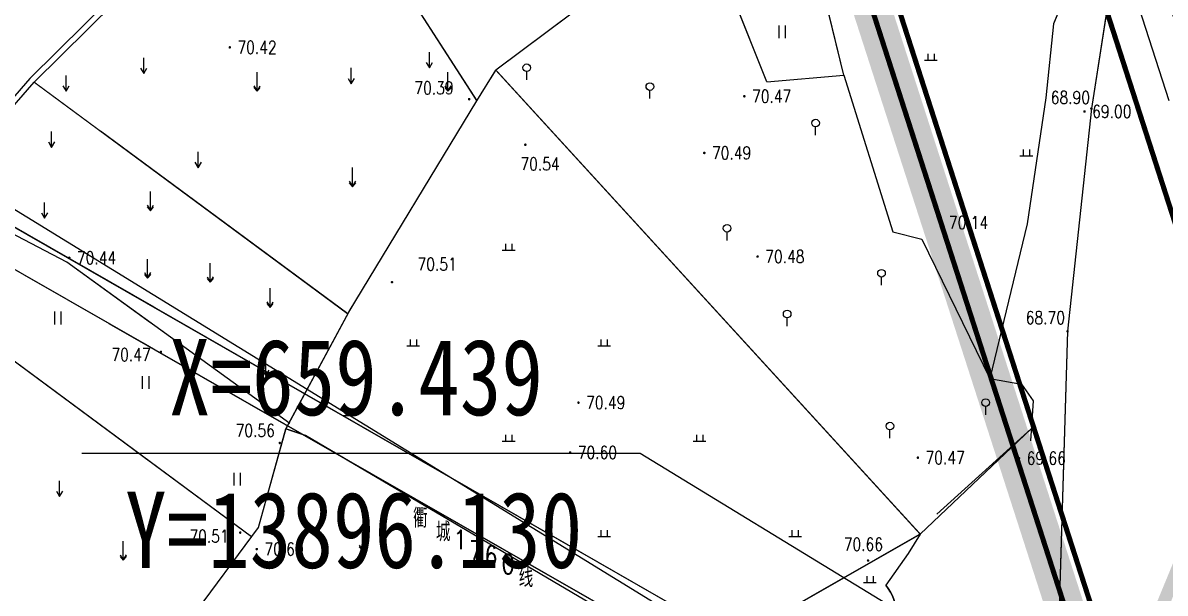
# Model space of a CAD drawing. Extents: x 10519 to 17598, y -625 to 2857.
# Drawn here: x 13810.9 to 13900.7, y 670.9 to 715.7 of the extents above; entities that cross this region are included whole.
import ezdxf
from ezdxf.enums import TextEntityAlignment as Align

# ---------------------------------------------------------------- set-up
doc = ezdxf.new("R2010")
doc.units = 0
doc.header["$MEASUREMENT"] = 0
for name, pattern in [('CENTER', [2, 1.25, -0.25, 0.25, -0.25]), ('CENTERX2', [4, 2.5, -0.5, 0.5, -0.5]), ('L94', [8, 5, -1.5, 0, -1.5])]:
    doc.linetypes.add(name, pattern=pattern)
doc.layers.get('0').update_dxf_attribs({"linetype": 'CONTINUOUS'})
for name, color, linetype in [('00000衢化东路中线', 1, 'CENTER'), ('00000道路边线', 2, 'CONTINUOUS'), ('0000原地形', 252, 'CONTINUOUS'), ('0000白沙溪改线', 1, 'CONTINUOUS'), ('ASSIST', 252, 'CONTINUOUS'), ('DM-坐标', 7, 'CONTINUOUS'), ('GCD', 224, 'CONTINUOUS'), ('JZD', 1, 'CONTINUOUS')]:
    doc.layers.add(name, color=color, linetype=linetype)
doc.styles.add('DIMST', font='SimSun.ttf', dxfattribs={"width": 0.8})
doc.styles.add('HZ', font='txt8.shx', dxfattribs={"width": 0.8, "bigfont": 'hz.shx'})
doc.styles.get("Standard").update_dxf_attribs({"font": 'txt8.shx', "width": 0.8, "bigfont": 'hz.shx'})
doc.styles.add('正等线体', font='txt8.shx', dxfattribs={"width": 0.8, "bigfont": 'hz.shx'})
doc.linetypes.add('10411', pattern='A,2,[150,AAA.SHX,S=1,R=0,X=0,Y=1],2,[151,AAA.SHX,S=1,R=0,X=0,Y=3],1e-11', length=4)
doc.linetypes.add('10421', pattern='A,2,[150,AAA.SHX,S=1,R=0,X=0,Y=1],1e-11', length=2)
doc.linetypes.add('1161', pattern='A,0,[149,AAA.SHX,S=0.1,R=0,X=0,Y=0],-1.6', length=1.6)

# ---------------------------------------------------------------- blocks, each defined once
blk = doc.blocks.new('GC200')
at = {"linetype": 'Continuous', "const_width": 0.2, "flags": 128}
blk.add_lwpolyline([(-0.1, 0, 1), (0.1, 0, 1)], format="xyb", close=True, dxfattribs=at)
blk = doc.blocks.new('gc119')
for p, q in [((-1, 0), (1, 0)), ((-0.5, 1), (-0.5, 0)), ((0.5, 1), (0.5, 0))]:
    blk.add_line(p, q)
blk = doc.blocks.new('gc325')
blk.add_line((0, 0), (0, 1.3))
blk.add_circle((0, 1.9), 0.6)
blk = doc.blocks.new('gc120')
for p, q in [((0, 0), (0, 2.5)), ((-0.5, 0.87), (0, 0)), ((0, 0), (0.5, 0.87))]:
    blk.add_line(p, q)
blk = doc.blocks.new('gc121')
for p, q in [((-0.5, -1), (-0.5, 1)), ((0.5, -1), (0.5, 1))]:
    blk.add_line(p, q)

msp = doc.modelspace()

# ---------------------------------------------------------------- linework, layer by layer
at = {"layer": '00000衢化东路中线', "color": 6, "linetype": 'CENTERX2', "ltscale": 6}
msp.add_line((13996.713, 412.618), (13808.047, 997.854), dxfattribs=at)
at = {"layer": '00000道路边线', "const_width": 0.4}
for points in [[(13936.352, 591.708), (13858.057, 834.576, -1), (13862.816, 836.11), (13941.087, 593.316)], [(13527.004, 647.223), (13452.966, 598.224, 0.414214), (13447.89, 573.279), (13556.459, 409.229, 0.342677), (13577.377, 402.16), (13603.037, 411.075, 0.034015), (13641.802, 427.574), (13798.929, 504.439), (13908.413, 557.997, 0.372894), (13921.222, 588.125), (13845.802, 822.074, 0.46943), (13824.378, 830.66), (13712.853, 770.219), (13452.966, 598.224)], [(13601.396, 415.798, 0.034046), (13639.57, 432.048), (13797.903, 509.503), (13908.939, 563.821, 0.372894), (13919.186, 587.923), (13843.783, 821.817, 0.46943), (13828.073, 828.113), (13714.914, 766.787), (13451.838, 592.681), (13449.018, 578.823), (13560.838, 409.861), (13572.734, 405.84), (13601.396, 415.798)]]:
    msp.add_lwpolyline(points, format="xyb", dxfattribs=at)
at = {"layer": '0000原地形', "linetype": 'Continuous'}
for p, q in [((13832.285, 731.766), (13846.577, 709.587)), ((13897.814, 727.903, 69.617), (13894.874, 708.967, 69.617)), ((13846.577, 709.587), (13848.089, 711.989)), ((13881.424, 675.542), (13848.089, 711.989)), ((13836.554, 693.02), (13846.577, 709.587)), ((13894.874, 708.967, 69.617), (13893.001, 691.47, 69.617)), ((13836.453, 692.833, 70.685), (13817.012, 707.2, 70.685)), ((13817.556, 695.477), (13964.101, 611.368)), ((13831.591, 683.807), (13836.554, 693.02)), ((13964.507, 608.002), (13817.714, 692.067)), ((13893.001, 691.47, 69.617), (13891.421, 639.19, 69.617)), ((13829.424, 676.051), (13831.591, 683.807)), ((13833.124, 683.285), (13831.591, 683.807)), ((13877.613, 657.088), (13833.124, 683.285)), ((13820.044, 663.414), (13829.424, 676.051)), ((13863.656, 665.375, 70.82), (13881.424, 675.542, 70.82))]:
    msp.add_line(p, q, dxfattribs=at)
at = {"layer": '0000原地形', "linetype": '10411'}
for p, q in [((13896.488, 726.68, 69.678), (13891.891, 715.617, 69.678)), ((13891.891, 715.617, 69.678), (13891.295, 709.807, 69.678)), ((13891.295, 709.807, 69.678), (13889.82, 699.912, 69.678)), ((13889.82, 699.912, 69.678), (13886.898, 687.762, 69.678)), ((13881.424, 675.542), (13880.484, 674.001)), ((13880.484, 674.001), (13878.716, 671.521))]:
    msp.add_line(p, q, dxfattribs=at)
at = {"layer": '0000原地形', "linetype": '1161'}
for p, q in [((13875.417, 711.595, 70.514), (13872.26, 724.671, 70.514)), ((13869.368, 711.085, 69.678), (13864.677, 722.807, 69.678)), ((13860.595, 721.36, 69.678), (13848.089, 711.989, 69.678)), ((13831.903, 684.23), (13817.598, 694.567)), ((13818.121, 683.313), (13828.896, 675.34)), ((13890.15, 683.804), (13882.718, 677.106))]:
    msp.add_line(p, q, dxfattribs=at)
at = {"layer": '0000原地形'}
for p, q in [((13881.76, 712.762), (13882.76, 712.762)), ((13882.01, 713.262), (13882.01, 712.762)), ((13882.51, 713.262), (13882.51, 712.762)), ((13829.322, 710.333), (13829.322, 711.833)), ((13844.322, 710.333), (13844.322, 711.833)), ((13829.072, 710.633), (13829.322, 710.333)), ((13829.322, 710.333), (13829.572, 710.633)), ((13844.072, 710.633), (13844.322, 710.333)), ((13844.322, 710.333), (13844.572, 710.633)), ((13860.183, 709.751), (13860.183, 710.401)), ((13873.199, 706.884), (13873.199, 707.534)), ((13889.51, 705.762), (13889.51, 705.262)), ((13890.01, 705.762), (13890.01, 705.262)), ((13889.26, 705.262), (13890.26, 705.262)), ((13836.822, 702.833), (13836.822, 704.333)), ((13836.572, 703.133), (13836.822, 702.833)), ((13836.822, 702.833), (13837.072, 703.133)), ((13820.944, 700.949), (13820.944, 702.449)), ((13820.694, 701.249), (13820.944, 700.949)), ((13820.944, 700.949), (13821.194, 701.249)), ((13866.249, 698.615), (13866.249, 699.265)), ((13848.841, 698.34), (13848.841, 697.84)), ((13849.341, 698.34), (13849.341, 697.84)), ((13848.591, 697.84), (13849.591, 697.84)), ((13820.725, 695.647), (13820.725, 697.147)), ((13825.646, 695.319), (13825.646, 696.819)), ((13820.475, 695.947), (13820.725, 695.647)), ((13820.725, 695.647), (13820.975, 695.947)), ((13825.396, 695.619), (13825.646, 695.319)), ((13825.646, 695.319), (13825.896, 695.619)), ((13878.383, 695.087), (13878.383, 695.737)), ((13830.349, 693.351), (13830.349, 694.851)), ((13830.099, 693.651), (13830.349, 693.351)), ((13830.349, 693.351), (13830.599, 693.651)), ((13841.091, 690.34), (13842.091, 690.34)), ((13841.341, 690.84), (13841.341, 690.34)), ((13841.841, 690.84), (13841.841, 690.34)), ((13856.091, 690.34), (13857.091, 690.34)), ((13856.341, 690.84), (13856.341, 690.34)), ((13856.841, 690.84), (13856.841, 690.34)), ((13830.021, 687.995), (13830.021, 689.495)), ((13829.771, 688.295), (13830.021, 687.995)), ((13830.021, 687.995), (13830.271, 688.295)), ((13836.058, 684.846), (13837.058, 684.846)), ((13836.308, 685.346), (13836.308, 684.846)), ((13836.808, 685.346), (13836.808, 684.846)), ((13848.841, 683.34), (13848.841, 682.84)), ((13849.341, 683.34), (13849.341, 682.84)), ((13863.841, 683.34), (13863.841, 682.84)), ((13864.341, 683.34), (13864.341, 682.84)), ((13879.045, 683.069), (13879.045, 683.719)), ((13848.591, 682.84), (13849.591, 682.84)), ((13863.591, 682.84), (13864.591, 682.84)), ((13856.341, 675.84), (13856.341, 675.34)), ((13856.841, 675.84), (13856.841, 675.34)), ((13871.341, 675.84), (13871.341, 675.34)), ((13871.841, 675.84), (13871.841, 675.34)), ((13818.813, 673.481), (13818.813, 674.981)), ((13837.594, 674.237), (13837.594, 675.737)), ((13856.091, 675.34), (13857.091, 675.34)), ((13871.091, 675.34), (13872.091, 675.34)), ((13837.344, 674.537), (13837.594, 674.237)), ((13837.594, 674.237), (13837.844, 674.537)), ((13818.563, 673.781), (13818.813, 673.481)), ((13818.813, 673.481), (13819.063, 673.781)), ((13877.22, 672.228), (13877.22, 671.728)), ((13877.72, 672.228), (13877.72, 671.728)), ((13876.97, 671.728), (13877.97, 671.728))]:
    msp.add_line(p, q, dxfattribs=at)
at = {"layer": '0000原地形', "linetype": '10421'}
for p, q in [((13869.368, 711.085, 69.678), (13875.417, 711.595, 69.678)), ((13875.417, 711.595, 69.678), (13879.269, 699.281, 69.678)), ((13879.269, 699.281, 69.678), (13881.554, 698.719, 69.678)), ((13881.554, 698.719, 69.678), (13886.898, 687.762, 69.678)), ((13886.898, 687.762, 69.678), (13889.382, 687.323, 69.678)), ((13889.382, 687.323, 69.678), (13890.3, 686.007, 69.678)), ((13890.3, 686.007, 69.678), (13890.085, 682.854, 69.678))]:
    msp.add_line(p, q, dxfattribs=at)
at = {"layer": '0000原地形', "linetype": '10411'}
msp.add_arc((13875.978, 669.224), 3.574, 318.09713, 39.99482, dxfattribs=at)
at = {"layer": '0000原地形'}
for centre in [(13860.183, 710.701), (13873.199, 707.834), (13866.249, 699.565), (13878.383, 696.037), (13879.045, 684.019)]:
    msp.add_ellipse(centre, major_axis=(-0.212, 0.212), ratio=1, start_param=3.926991, end_param=10.210176, dxfattribs=at)
at = {"layer": '0000原地形', "linetype": 'Continuous'}
for p in [(13894.874, 708.967, 68.896), (13893.001, 691.47, 68.701)]:
    msp.add_point(p, dxfattribs=at)
at = {"layer": '0000白沙溪改线', "color": 3, "const_width": 1}
msp.add_lwpolyline([(14004.069, 883.393, 0.086966), (13992.29, 858.411), (13985.932, 826.372, -0.057042), (13981.078, 811.21), (13969.241, 784.97, -0.044906), (13963.076, 774.041), (13921.897, 714.274, 0.053083), (13908.768, 690.081), (13890.893, 646.74, -0.035272), (13886.499, 637.909), (13860.135, 593.138)], format="xyb", dxfattribs=at)
at = {"layer": 'ASSIST', "color": 252}
for p, q in [((13817.556, 695.477), (13964.101, 611.368)), ((13817.556, 695.477), (13820.952, 693.528)), ((13964.507, 608.002), (13817.714, 692.067)), ((13820.952, 690.213), (13817.714, 692.067))]:
    msp.add_line(p, q, dxfattribs=at)
at = {"layer": 'ASSIST', "color": 252, "flags": 128}
msp.add_lwpolyline([(13247.56, 861.47), (13247.56, 861.47), (13394, 957), (13947, 617), (13562, 386)], close=True, dxfattribs=at)
for points in [[(13879.189, 786.601, 0.170652), (13875.336, 785.191, 0.025209), (13863.257, 773.392, 0.156661), (13863.127, 764.01), (13859.361, 751.34), (13846.24, 739.276, 0.217771), (13832.154, 732.263, -0.008376), (13820.142, 719.933), (13811.472, 711.326), (13803.498, 702.176, 0.060788), (13797.86, 692.957)], [(13797.715, 691.837, -0.023778), (13803.629, 701.679), (13811.822, 711.036), (13820.273, 719.436, 0.008376), (13832.285, 731.766, -0.226412), (13846.371, 738.779), (13859.747, 751.078), (13863.515, 764.011, -0.145499), (13863.627, 773.007, -0.030824), (13875.467, 784.694, -0.168693), (13879.273, 786.104)], [(13881.424, 675.542), (13880.484, 674.001), (13878.716, 671.521, -0.373376), (13878.638, 666.837), (13888.353, 668.758), (13888.549, 667.253, 0.173914), (13876.621, 655.172), (13873.638, 634.499)], [(13881.424, 675.542), (13880.484, 674.001), (13878.716, 671.521, -0.373376), (13878.638, 666.837), (13888.353, 668.758), (13888.549, 667.253, 0.173914), (13876.621, 655.172), (13873.638, 634.499)]]:
    msp.add_lwpolyline(points, format="xyb", dxfattribs=at)
for points in [[(13665.966, 782.481), (13965.836, 610.372)], [(13964.507, 608.002), (13664.417, 779.856)], [(13821.202, 690.069), (13699.832, 759.574)], [(13705.877, 759.574), (13821.202, 693.384)], [(13831.903, 684.23), (13814.376, 696.895), (13804.246, 702.181)], [(13820.952, 692.144), (13814.376, 696.895), (13804.246, 702.181)], [(13800.339, 696.468), (13828.896, 675.34)], [(13800.339, 696.468), (13820.952, 681.218)], [(13831.903, 684.23), (13817.598, 694.567)], [(13820.952, 692.144), (13817.598, 694.567)], [(13818.121, 683.313), (13828.896, 675.34)], [(13818.121, 683.313), (13820.952, 681.218)], [(13890.15, 683.804), (13881.424, 675.542)], [(13890.15, 683.804), (13882.718, 677.106)]]:
    msp.add_lwpolyline(points, dxfattribs=at)
for points, elevation in [([(13886.427, 770.627), (13891.331, 754.062), (13897.462, 732.455), (13897.814, 727.903), (13894.874, 708.967), (13893.001, 691.47), (13891.421, 639.19)], 69.617), ([(13869.368, 711.085), (13864.677, 722.807), (13860.595, 721.36), (13848.242, 740.222)], 69.678), ([(13897.694, 732.628), (13896.488, 726.68), (13891.891, 715.617), (13891.295, 709.807), (13889.82, 699.912), (13886.898, 687.762)], 69.678), ([(13897.694, 732.628), (13896.488, 726.68), (13891.891, 715.617), (13891.295, 709.807), (13889.82, 699.912), (13886.898, 687.762)], 69.678), ([(13875.417, 711.595), (13872.26, 724.671)], 70.514), ([(13860.595, 721.36), (13848.089, 711.989)], 69.678), ([(13869.368, 711.085), (13875.417, 711.595), (13879.269, 699.281), (13881.554, 698.719), (13886.898, 687.762), (13889.382, 687.323), (13890.3, 686.007), (13890.085, 682.854)], 69.678)]:
    msp.add_lwpolyline(points, dxfattribs=dict(at, elevation=elevation))
at = {"layer": 'ASSIST', "color": 252, "const_width": 0.1, "flags": 128}
for points in [[(13832.285, 731.766), (13846.577, 709.587)], [(13790.822, 641.969), (13799.939, 651.435), (13799.892, 652.7), (13800.07, 653.994), (13801.009, 655.164), (13810.188, 660.779), (13811.396, 661.353), (13812.959, 661.704), (13818.667, 663.219), (13820.044, 663.414), (13829.424, 676.051), (13831.591, 683.807), (13836.554, 693.02), (13846.577, 709.587), (13848.089, 711.989)], [(13881.424, 675.542), (13848.089, 711.989)], [(13877.613, 657.088), (13833.124, 683.285), (13831.591, 683.807)]]:
    msp.add_lwpolyline(points, dxfattribs=at)
at = {"layer": 'ASSIST', "color": 252}
for points in [[(13820.952, 720.738, -0.000556), (13820.142, 719.933), (13811.472, 711.326), (13803.498, 702.176, 0.060788), (13797.86, 692.957)], [(13797.715, 691.837, -0.023778), (13803.629, 701.679), (13811.822, 711.036), (13820.273, 719.436, 0.000466), (13820.952, 720.111, -0.226412)]]:
    msp.add_lwpolyline(points, format="xyb", dxfattribs=at)
at = {"layer": 'ASSIST', "color": 252, "const_width": 0.1, "flags": 128}
for points, elevation in [([(13836.453, 692.833), (13811.822, 711.036)], 70.685), ([(13820.952, 704.289), (13811.822, 711.036)], 70.685), ([(13836.453, 692.833), (13817.012, 707.2)], 70.685), ([(13820.952, 704.289), (13817.012, 707.2)], 70.685), ([(13863.656, 665.375), (13881.424, 675.542)], 70.82)]:
    msp.add_lwpolyline(points, dxfattribs=dict(at, elevation=elevation))
at = {"layer": 'DM-坐标', "linetype": 'ByBlock'}
msp.add_line((13859.411, 681.875), (13815.544, 681.875), dxfattribs=at)
msp.add_lwpolyline([(13896.13, 659.439), (13859.411, 681.875)], dxfattribs=at)
at = {"layer": 'JZD', "linetype": 'L94', "ltscale": 2, "flags": 128}
msp.add_lwpolyline([(13268.341, 851.356, 3, 3, 0), (13248.536, 838.266, 3, 3, 0), (13558.915, 369.28, 3, 3, 0), (13611.241, 387.46, 3, 3, 0.033868), (13652.957, 405.2, 3, 3, 0), (13913.061, 532.44, 3, 3, 0), (13894.603, 572.841, 3, 3, 0), (13860.135, 593.138, 3, 3, 0), (13886.499, 637.909, 3, 3, 0.035272), (13890.893, 646.74, 3, 3, 0), (13896.13, 659.439, 3, 3, 0), (13836.595, 844.116, 3, 3, 0), (13693.229, 768.684, 3, 3, 0), (13683.084, 774.501, 3, 3, 0), (13430.036, 607.032, 3, 3, 0), (13268.341, 851.356, 0, 0, 0)], format="xyseb", dxfattribs=at)

# ---------------------------------------------------------------- block references
at = {"layer": 'ASSIST', "color": 252, "xscale": 0.5, "yscale": 0.5}
for name, p in [('gc121', (13870.582, 715.004)), ('gc120', (13820.418, 711.719)), ('gc120', (13842.863, 712.161)), ('gc119', (13882.26, 712.762)), ('gc120', (13836.723, 710.91)), ('gc325', (13850.511, 711.225)), ('gc120', (13814.322, 710.333)), ('gc120', (13829.322, 710.333)), ('gc120', (13844.322, 710.333)), ('gc325', (13860.183, 709.751)), ('gc325', (13873.199, 706.884)), ('gc120', (13813.179, 705.923)), ('gc120', (13824.696, 704.323)), ('gc119', (13889.76, 705.262)), ('gc120', (13836.822, 702.833)), ('gc120', (13820.944, 700.949)), ('gc120', (13812.632, 700.348)), ('gc325', (13866.249, 698.615)), ('gc119', (13849.091, 697.84)), ('gc120', (13820.725, 695.647)), ('gc120', (13825.646, 695.319)), ('gc325', (13878.383, 695.087)), ('gc120', (13830.349, 693.351)), ('gc121', (13813.688, 692.517)), ('gc325', (13870.972, 691.881)), ('gc119', (13841.591, 690.34)), ('gc119', (13856.591, 690.34)), ('gc120', (13830.021, 687.995)), ('gc121', (13820.583, 687.44)), ('gc325', (13886.567, 684.918)), ('gc119', (13836.558, 684.846)), ('gc325', (13879.045, 683.069)), ('gc119', (13849.091, 682.84)), ('gc119', (13864.091, 682.84)), ('gc121', (13827.777, 679.849)), ('gc120', (13813.813, 678.481)), ('gc119', (13856.591, 675.34)), ('gc119', (13871.591, 675.34)), ('gc120', (13837.594, 674.237)), ('gc120', (13818.813, 673.481)), ('gc119', (13877.47, 671.728))]:
    msp.add_blockref(name, p, dxfattribs=at)
at = {"layer": 'ASSIST', "color": 252}
ref = msp.add_blockref('GC200', (13827.18, 713.781, 70.42), dxfattribs=dict(at, xscale=0.5, yscale=0.5, zscale=0.5))
ref.add_attrib('height', '70.42', dxfattribs={"layer": 'GCD', "linetype": 'Continuous', "height": 1, "style": 'HZ', "width": 0.8}).set_placement((13827.78, 713.781, 70.42), align=Align.MIDDLE_LEFT)
ref = msp.add_blockref('GC200', (13845.986, 709.705, 70.391), dxfattribs=dict(at, xscale=0.5, yscale=0.5, zscale=0.5))
ref.add_attrib('height', '70.39', dxfattribs={"layer": 'GCD', "linetype": 'Continuous', "height": 1, "style": 'HZ', "width": 0.8}).set_placement((13841.679, 710.592, 70.391), align=Align.MIDDLE_LEFT)
ref = msp.add_blockref('GC200', (13867.608, 709.939, 70.469), dxfattribs=dict(at, xscale=0.5, yscale=0.5, zscale=0.5))
ref.add_attrib('height', '70.47', dxfattribs={"layer": 'GCD', "linetype": 'Continuous', "height": 1, "style": 'HZ', "width": 0.8}).set_placement((13868.208, 709.939, 70.469), align=Align.MIDDLE_LEFT)
ref = msp.add_blockref('GC200', (13894.874, 708.967, 68.896), dxfattribs=dict(at, xscale=0.5, yscale=0.5, zscale=0.5))
ref.add_attrib('height', '68.90', dxfattribs={"layer": 'GCD', "linetype": 'Continuous', "height": 1, "style": '正等线体', "width": 0.8}).set_placement((13891.681, 709.841, 68.896), align=Align.MIDDLE_LEFT)
ref = msp.add_blockref('GC200', (13894.334, 708.74, 69.003), dxfattribs=dict(at, xscale=0.5, yscale=0.5, zscale=0.5))
ref.add_attrib('height', '69.00', dxfattribs={"layer": 'GCD', "linetype": 'Continuous', "height": 1, "style": 'HZ', "width": 0.8}).set_placement((13894.934, 708.74, 69.003), align=Align.MIDDLE_LEFT)
ref = msp.add_blockref('GC200', (13850.401, 706.132, 70.544), dxfattribs=dict(at, xscale=0.5, yscale=0.5, zscale=0.5))
ref.add_attrib('height', '70.54', dxfattribs={"layer": 'GCD', "linetype": 'Continuous', "height": 1, "style": 'HZ', "width": 0.8}).set_placement((13850.015, 704.619, 70.544), align=Align.MIDDLE_LEFT)
ref = msp.add_blockref('GC200', (13864.462, 705.484, 70.49), dxfattribs=dict(at, xscale=0.5, yscale=0.5, zscale=0.5))
ref.add_attrib('height', '70.49', dxfattribs={"layer": 'GCD', "height": 1, "style": '正等线体', "width": 0.8}).set_placement((13865.062, 705.484, 70.49), align=Align.MIDDLE_LEFT)
ref = msp.add_blockref('GC200', (13883.077, 700.012, 70.139), dxfattribs=dict(at, xscale=0.5, yscale=0.5, zscale=0.5))
ref.add_attrib('height', '70.14', dxfattribs={"layer": 'GCD', "linetype": 'Continuous', "height": 1, "style": 'HZ', "width": 0.8}).set_placement((13883.677, 700.012, 70.139), align=Align.MIDDLE_LEFT)
ref = msp.add_blockref('GC200', (13814.568, 697.249, 70.444), dxfattribs=dict(at, xscale=0.5, yscale=0.5, zscale=0.5))
ref.add_attrib('height', '70.44', dxfattribs={"layer": 'GCD', "linetype": 'Continuous', "height": 1, "style": 'HZ', "width": 0.8}).set_placement((13815.168, 697.249, 70.444), align=Align.MIDDLE_LEFT)
ref = msp.add_blockref('GC200', (13868.648, 697.345, 70.48), dxfattribs=dict(at, xscale=0.5, yscale=0.5, zscale=0.5))
ref.add_attrib('height', '70.48', dxfattribs={"layer": 'GCD', "linetype": 'Continuous', "height": 1, "style": 'HZ', "width": 0.8}).set_placement((13869.248, 697.345, 70.48), align=Align.MIDDLE_LEFT)
ref = msp.add_blockref('GC200', (13839.922, 695.331, 70.513), dxfattribs=dict(at, xscale=0.5, yscale=0.5, zscale=0.5))
ref.add_attrib('height', '70.51', dxfattribs={"layer": 'GCD', "linetype": 'Continuous', "height": 1, "style": 'HZ', "width": 0.8}).set_placement((13841.93, 696.746, 70.513), align=Align.MIDDLE_LEFT)
ref = msp.add_blockref('GC200', (13893.001, 691.47, 68.701), dxfattribs=dict(at, xscale=0.5, yscale=0.5, zscale=0.5))
ref.add_attrib('height', '68.70', dxfattribs={"layer": 'GCD', "linetype": 'Continuous', "height": 1, "style": '正等线体', "width": 0.8}).set_placement((13889.715, 692.538, 68.701), align=Align.MIDDLE_LEFT)
ref = msp.add_blockref('GC200', (13821.766, 689.851, 70.471), dxfattribs=dict(at, xscale=0.5, yscale=0.5, zscale=0.5))
ref.add_attrib('height', '70.47', dxfattribs={"layer": 'GCD', "linetype": 'Continuous', "height": 1, "style": 'HZ', "width": 0.8}).set_placement((13817.877, 689.635, 70.471), align=Align.MIDDLE_LEFT)
ref = msp.add_blockref('GC200', (13854.575, 685.867, 70.49), dxfattribs=dict(at, xscale=0.5, yscale=0.5, zscale=0.5))
ref.add_attrib('height', '70.49', dxfattribs={"layer": 'GCD', "height": 1, "style": '正等线体', "width": 0.8}).set_placement((13855.175, 685.867, 70.49), align=Align.MIDDLE_LEFT)
ref = msp.add_blockref('GC200', (13831.108, 682.696, 70.562), dxfattribs=dict(at, xscale=0.5, yscale=0.5, zscale=0.5))
ref.add_attrib('height', '70.56', dxfattribs={"layer": 'GCD', "linetype": 'Continuous', "height": 1, "style": 'HZ', "width": 0.8}).set_placement((13827.638, 683.68, 70.562), align=Align.MIDDLE_LEFT)
ref = msp.add_blockref('GC200', (13853.92, 681.948, 70.6), dxfattribs=dict(at, xscale=0.5, yscale=0.5, zscale=0.5))
ref.add_attrib('height', '70.60', dxfattribs={"layer": 'GCD', "linetype": 'Continuous', "height": 1, "style": 'HZ', "width": 0.8}).set_placement((13854.52, 681.948, 70.6), align=Align.MIDDLE_LEFT)
ref = msp.add_blockref('GC200', (13881.241, 681.542, 70.473), dxfattribs=dict(at, xscale=0.5, yscale=0.5, zscale=0.5))
ref.add_attrib('height', '70.47', dxfattribs={"layer": 'GCD', "linetype": 'Continuous', "height": 1, "style": 'HZ', "width": 0.8}).set_placement((13881.841, 681.542, 70.473), align=Align.MIDDLE_LEFT)
ref = msp.add_blockref('GC200', (13881.241, 681.542, 70.473), dxfattribs=dict(at, xscale=0.5, yscale=0.5, zscale=0.5))
ref.add_attrib('height', '70.47', dxfattribs={"layer": 'GCD', "linetype": 'Continuous', "height": 1, "style": 'HZ', "width": 0.8}).set_placement((13881.841, 681.542, 70.473), align=Align.MIDDLE_LEFT)
ref = msp.add_blockref('GC200', (13889.186, 681.494, 69.663), dxfattribs=dict(at, xscale=0.5, yscale=0.5, zscale=0.5))
ref.add_attrib('height', '69.66', dxfattribs={"layer": 'GCD', "linetype": 'Continuous', "height": 1, "style": 'HZ', "width": 0.8}).set_placement((13889.786, 681.494, 69.663), align=Align.MIDDLE_LEFT)
ref = msp.add_blockref('GC200', (13827.999, 675.654, 70.508), dxfattribs=dict(at, xscale=0.5, yscale=0.5, zscale=0.5))
ref.add_attrib('height', '70.51', dxfattribs={"layer": 'GCD', "linetype": 'Continuous', "height": 1, "style": 'HZ', "width": 0.8}).set_placement((13824.006, 675.371, 70.508), align=Align.MIDDLE_LEFT)
ref = msp.add_blockref('GC200', (13877.328, 673.46, 70.664), dxfattribs=dict(at, xscale=0.5, yscale=0.5, zscale=0.5))
ref.add_attrib('height', '70.66', dxfattribs={"layer": 'GCD', "linetype": 'Continuous', "height": 1, "style": 'HZ', "width": 0.8}).set_placement((13875.414, 674.735, 70.664), align=Align.MIDDLE_LEFT)
ref = msp.add_blockref('GC200', (13829.297, 674.356, 70.596), dxfattribs=dict(at, xscale=0.5, yscale=0.5, zscale=0.5))
ref.add_attrib('height', '70.60', dxfattribs={"layer": 'GCD', "linetype": 'Continuous', "height": 1, "style": 'HZ', "width": 0.8}).set_placement((13829.897, 674.356, 70.596), align=Align.MIDDLE_LEFT)
at = {"layer": 'GCD', "linetype": 'Continuous'}
ref = msp.add_blockref('GC200', (13894.874, 708.967, 68.896), dxfattribs=dict(at, xscale=0.5, yscale=0.5, zscale=0.5))
ref.add_attrib('height', '68.90', dxfattribs={"linetype": 'Continuous', "height": 1, "style": '正等线体', "width": 0.8}).set_placement((13891.681, 709.841, 68.896), align=Align.MIDDLE_LEFT)
at = {"layer": 'GCD'}
ref = msp.add_blockref('GC200', (13864.462, 705.484, 70.49), dxfattribs=dict(at, xscale=0.5, yscale=0.5, zscale=0.5))
ref.add_attrib('height', '70.49', dxfattribs={"height": 1, "style": '正等线体', "width": 0.8}).set_placement((13865.062, 705.484, 70.49), align=Align.MIDDLE_LEFT)
at = {"layer": 'GCD', "linetype": 'Continuous'}
ref = msp.add_blockref('GC200', (13893.001, 691.47, 68.701), dxfattribs=dict(at, xscale=0.5, yscale=0.5, zscale=0.5))
ref.add_attrib('height', '68.70', dxfattribs={"linetype": 'Continuous', "height": 1, "style": '正等线体', "width": 0.8}).set_placement((13889.715, 692.538, 68.701), align=Align.MIDDLE_LEFT)
at = {"layer": 'GCD'}
ref = msp.add_blockref('GC200', (13854.575, 685.867, 70.49), dxfattribs=dict(at, xscale=0.5, yscale=0.5, zscale=0.5))
ref.add_attrib('height', '70.49', dxfattribs={"height": 1, "style": '正等线体', "width": 0.8}).set_placement((13855.175, 685.867, 70.49), align=Align.MIDDLE_LEFT)

# ---------------------------------------------------------------- texts
at = {"layer": '0000原地形', "linetype": 'Continuous', "width": 0.8}
for s, p in [('衢', (13841.578, 676.047)), ('城', (13843.373, 674.965)), ('1', (13844.763, 674.353)), ('7', (13845.997, 673.517)), ('6', (13847.186, 673.106)), ('0', (13848.532, 672.427)), ('线', (13849.878, 671.367))]:
    msp.add_text(s, height=1.5, dxfattribs=at).set_placement(p)
at = {"layer": 'DM-坐标', "linetype": 'ByBlock', "style": 'DIMST', "width": 0.8}
for s, p in [('X=659.439', (13822.397, 684.875)), ('Y=13896.130', (13818.957, 672.875))]:
    msp.add_text(s, height=6, dxfattribs=at).set_placement(p)

doc.saveas('drawing.dxf')
